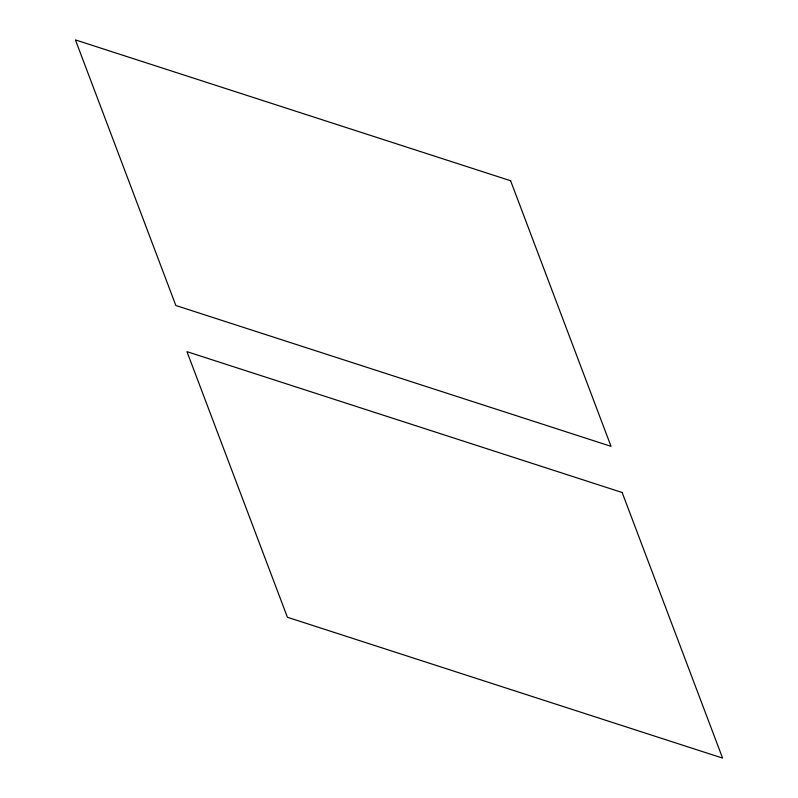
<?xml version="1.0" encoding="UTF-8"?>
<svg xmlns="http://www.w3.org/2000/svg" width="798" height="798" viewBox="0 0 798 798"><rect width="100%" height="100%" fill="white"/><g stroke="black" fill="none" stroke-linecap="round" stroke-linejoin="round"><path stroke-width="1.2" d="M510.6 180.737L75.421 39.9L175.849 305.504L611.029 446.341L510.6 180.737M622.151 492.496L186.971 351.659L287.4 617.263L722.579 758.1L622.151 492.496"/></g></svg>
